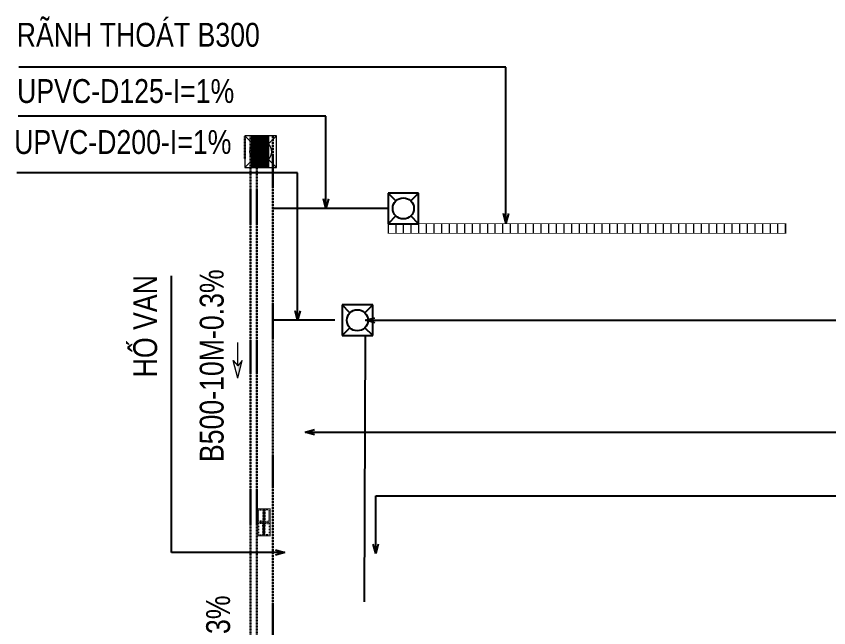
# Model space of a CAD drawing. Header units: millimetres. Extents: x -294625 to 2136527, y -251383 to 128331.
# Drawn here: x 2074223 to 2099748, y -27498 to -8288 of the extents above; entities that cross this region are included whole.
import ezdxf
from ezdxf.lldxf.tags import DXFTag

# ---------------------------------------------------------------- set-up
doc = ezdxf.new("R2010")
doc.units = ezdxf.units.MM
for name, pattern in [('CONTINOUS', [0]), ('DIVIDEX2', [2.5, 1, -0.5, 0, -0.5, 0, -0.5]), ('DIVIDEX22', [1.25, 0.625, -0.25, 0, -0.125, 0, -0.25]), ('XREF MB TANG 1$0$HIDDEN', [9.525, 6.35, -3.175])]:
    doc.linetypes.add(name, pattern=pattern)
for name, color, linetype, lineweight in [('00-N-7-THIET BI', 7, 'CONTINOUS', 20), ('00-N-GHI CHU', 7, 'Continuous', 9), ('00-N-TEXT', 7, 'CONTINOUS', 9), ('1.Tuong', 251, 'Continuous', 35), ('N1.6-NM', 3, 'DIVIDEX22', 30), ('N3-NOTE', 11, 'Continuous', 13), ('N4-OTHER1', 143, 'CONTINOUS', 15)]:
    doc.layers.add(name, color=color, linetype=linetype, lineweight=lineweight)
for name, color, linetype in [('1TM', 5, 'DIVIDEX2'), ('N-4CAP LANH', 4, 'Continuous'), ('ống thoát mưa', 5, 'TM')]:
    doc.layers.add(name, color=color, linetype=linetype)
doc.styles.add('P-ARIAL', font='arial.ttf', dxfattribs={"height": 3})
doc.styles.add('P-VNTIMEH', font='vntimeh.shx', dxfattribs={"width": 0.75, "height": 300})
doc.styles.get("Standard").update_dxf_attribs({"font": 'arialbd.ttf'})
tags = doc.linetypes.add('TM', pattern='A,795.088449,-59.671033,["TM",Standard,S=298.800421,R=0,X=0,Y=-149.400211],-682.892341,795.088449', length=2332.740272).pattern_tags.tags
tags[6] = DXFTag(74, 10)
doc.dimstyles.new('N-NOTE', dxfattribs={"dimtxt": 200, "dimasz": 30, "dimexe": 50, "dimexo": 50, "dimgap": 100, "dimtad": 1, "dimdec": 0, "dimdsep": 46, "dimtxsty": 'P-VNTIMEH', "dimblk": 'OPEN30', "dimcen": 0, "dimse1": 1, "dimse2": 1, "dimclrd": 256, "dimclre": 7, "dimclrt": 256, "dimadec": 0, "dimazin": 0, "dimtfac": 1, "dimtdec": 0, "dimtix": 1, "dimtmove": 2, "dimatfit": 3, "dimldrblk": 'OPEN30', "dimfxl": 1, "dimtolj": 1, "dimtzin": 0, "dimarcsym": 0})

# ---------------------------------------------------------------- blocks, each defined once
blk = doc.blocks.new('A$C33295B18')
blk.add_line((1720, 407), (0, 407))
for points in [[(48, 759), (48, 455), (812, 455), (812, 759)], [(1672, 759), (1672, 455), (908, 455), (908, 759)], [(48, 55), (48, 359), (812, 359), (812, 55)], [(1672, 55), (1672, 359), (908, 359), (908, 55)]]:
    blk.add_lwpolyline(points, close=True)
at = {"layer": '1.Tuong', "color": 2, "const_width": 40}
for points in [[(1720, 807), (0, 807), (0, 7), (1720, 7), (1720, 807)], [(860, 7), (860, 807)], [(1720, 407), (0, 407)]]:
    blk.add_lwpolyline(points, dxfattribs=at)
blk = doc.blocks.new('XREF MB TANG 1$0$A$C3E3424CB')
at = {"color": 4, "linetype": 'Continuous'}
for p, q in [((-1855, -141), (-55, -141)), ((-1855, -461), (-1855, -141)), ((-55, -461), (-55, -141)), ((-1855, -621), (-1855, -941)), ((-1855, -941), (-55, -941)), ((-55, -621), (-55, -941))]:
    blk.add_line(p, q, dxfattribs=at)
at = {"color": 144, "linetype": 'Continuous'}
for p, q in [((-1840, -201), (-1840, -456)), ((-1820, -181), (-1780, -181)), ((-1800, -496), (-1780, -496)), ((-1760, -201), (-1760, -476)), ((-1720, -201), (-1720, -481)), ((-1700, -181), (-1660, -181)), ((-1700, -501), (-1660, -501)), ((-1640, -201), (-1640, -481)), ((-1600, -201), (-1600, -481)), ((-1580, -181), (-1540, -181)), ((-1580, -501), (-1540, -501)), ((-1520, -201), (-1520, -481)), ((-1480, -201), (-1480, -481)), ((-1460, -181), (-1420, -181)), ((-1460, -501), (-1420, -501)), ((-1400, -201), (-1400, -481)), ((-1360, -201), (-1360, -481)), ((-1340, -181), (-1300, -181)), ((-1340, -501), (-1300, -501)), ((-1280, -201), (-1280, -481)), ((-1240, -201), (-1240, -481)), ((-1220, -181), (-1180, -181)), ((-1220, -501), (-1180, -501)), ((-1160, -201), (-1160, -481)), ((-1120, -201), (-1120, -481)), ((-1100, -181), (-1060, -181)), ((-1100, -501), (-1060, -501)), ((-1040, -201), (-1040, -481)), ((-1000, -201), (-1000, -481)), ((-980, -181), (-940, -181)), ((-980, -501), (-940, -501)), ((-920, -201), (-920, -481)), ((-880, -201), (-880, -481)), ((-860, -181), (-820, -181)), ((-860, -501), (-820, -501)), ((-800, -201), (-800, -481)), ((-760, -201), (-760, -481)), ((-740, -181), (-700, -181)), ((-740, -501), (-700, -501)), ((-680, -201), (-680, -481)), ((-640, -201), (-640, -481)), ((-620, -181), (-580, -181)), ((-620, -501), (-580, -501)), ((-560, -201), (-560, -481)), ((-520, -201), (-520, -481)), ((-500, -181), (-460, -181)), ((-500, -501), (-460, -501)), ((-440, -201), (-440, -481)), ((-400, -201), (-400, -481)), ((-380, -181), (-340, -181)), ((-380, -501), (-340, -501)), ((-320, -201), (-320, -481)), ((-280, -201), (-280, -481)), ((-260, -181), (-220, -181)), ((-260, -501), (-220, -501)), ((-200, -201), (-200, -481)), ((-160, -201), (-160, -476)), ((-100, -181), (-140, -181)), ((-120, -496), (-140, -496)), ((-80, -201), (-80, -456)), ((-1840, -881), (-1840, -626)), ((-1820, -901), (-1780, -901)), ((-1800, -586), (-1780, -586)), ((-1760, -881), (-1760, -606)), ((-1720, -881), (-1720, -601)), ((-1700, -581), (-1660, -581)), ((-1700, -901), (-1660, -901)), ((-1640, -881), (-1640, -601)), ((-1600, -881), (-1600, -601)), ((-1580, -581), (-1540, -581)), ((-1580, -901), (-1540, -901)), ((-1520, -881), (-1520, -601)), ((-1480, -881), (-1480, -601)), ((-1460, -581), (-1420, -581)), ((-1460, -901), (-1420, -901)), ((-1400, -881), (-1400, -601)), ((-1360, -881), (-1360, -601)), ((-1340, -581), (-1300, -581)), ((-1340, -901), (-1300, -901)), ((-1280, -881), (-1280, -601)), ((-1240, -881), (-1240, -601)), ((-1220, -581), (-1180, -581)), ((-1220, -901), (-1180, -901)), ((-1160, -881), (-1160, -601)), ((-1120, -881), (-1120, -601)), ((-1100, -581), (-1060, -581)), ((-1100, -901), (-1060, -901)), ((-1040, -881), (-1040, -601)), ((-1000, -881), (-1000, -601)), ((-980, -581), (-940, -581)), ((-980, -901), (-940, -901)), ((-920, -881), (-920, -601)), ((-880, -881), (-880, -601)), ((-860, -581), (-820, -581)), ((-860, -901), (-820, -901)), ((-800, -881), (-800, -601)), ((-760, -881), (-760, -601)), ((-740, -581), (-700, -581)), ((-740, -901), (-700, -901)), ((-680, -881), (-680, -601)), ((-640, -881), (-640, -601)), ((-620, -581), (-580, -581)), ((-620, -901), (-580, -901)), ((-560, -881), (-560, -601)), ((-520, -881), (-520, -601)), ((-500, -581), (-460, -581)), ((-500, -901), (-460, -901)), ((-440, -881), (-440, -601)), ((-400, -881), (-400, -601)), ((-380, -581), (-340, -581)), ((-380, -901), (-340, -901)), ((-320, -881), (-320, -601)), ((-280, -881), (-280, -601)), ((-260, -581), (-220, -581)), ((-260, -901), (-220, -901)), ((-200, -881), (-200, -601)), ((-160, -881), (-160, -606)), ((-120, -586), (-140, -586)), ((-100, -901), (-140, -901)), ((-80, -881), (-80, -626))]:
    blk.add_line(p, q, dxfattribs=at)
for points in [[(40, -1030), (40, -30), (-1960, -30), (-1960, -1030)], [(-40, -950), (-40, -110), (-1880, -110), (-1880, -950)]]:
    blk.add_lwpolyline(points, close=True)
at = {"color": 4, "ltscale": 0.4}
for centre in [(-1917, -120), (-1869, -71), (-40, -71), (9, -120), (-1917, -952), (-1869, -1001), (-40, -1001), (9, -952)]:
    blk.add_circle(centre, 15, dxfattribs=at)
at = {"color": 4, "linetype": 'Continuous'}
for centre, radius, start, end in [((-1775, -461), 80, 180, 237.3631), ((-135, -461), 80, 302.6369, 0), ((-1775, -621), 80, 122.6369, 180), ((-1826, -541), 15, 302.6369, 57.3631), ((-84, -541), 15, 122.6369, 237.3631), ((-135, -621), 80, 0, 57.3631)]:
    blk.add_arc(centre, radius, start, end, dxfattribs=at)
at = {"color": 144, "linetype": 'Continuous'}
for centre, radius, start, end in [((-1820, -201), 20, 90, 180), ((-1800, -456), 40, 180, 270), ((-1780, -201), 20, 0, 90), ((-1780, -476), 20, 270, 0), ((-1700, -201), 20, 90, 180), ((-1700, -481), 20, 180, 270), ((-1660, -201), 20, 0, 90), ((-1660, -481), 20, 270, 0), ((-1580, -201), 20, 90, 180), ((-1580, -481), 20, 180, 270), ((-1540, -201), 20, 0, 90), ((-1540, -481), 20, 270, 0), ((-1460, -201), 20, 90, 180), ((-1460, -481), 20, 180, 270), ((-1420, -201), 20, 0, 90), ((-1420, -481), 20, 270, 0), ((-1340, -201), 20, 90, 180), ((-1340, -481), 20, 180, 270), ((-1300, -201), 20, 0, 90), ((-1300, -481), 20, 270, 0), ((-1220, -201), 20, 90, 180), ((-1220, -481), 20, 180, 270), ((-1180, -201), 20, 0, 90), ((-1180, -481), 20, 270, 0), ((-1100, -201), 20, 90, 180), ((-1100, -481), 20, 180, 270), ((-1060, -201), 20, 0, 90), ((-1060, -481), 20, 270, 0), ((-980, -201), 20, 90, 180), ((-980, -481), 20, 180, 270), ((-940, -201), 20, 0, 90), ((-940, -481), 20, 270, 0), ((-860, -201), 20, 90, 180), ((-860, -481), 20, 180, 270), ((-820, -201), 20, 0, 90), ((-820, -481), 20, 270, 0), ((-740, -201), 20, 90, 180), ((-740, -481), 20, 180, 270), ((-700, -201), 20, 0, 90), ((-700, -481), 20, 270, 0), ((-620, -201), 20, 90, 180), ((-620, -481), 20, 180, 270), ((-580, -201), 20, 0, 90), ((-580, -481), 20, 270, 0), ((-500, -201), 20, 90, 180), ((-500, -481), 20, 180, 270), ((-460, -201), 20, 0, 90), ((-460, -481), 20, 270, 0), ((-380, -201), 20, 90, 180), ((-380, -481), 20, 180, 270), ((-340, -201), 20, 0, 90), ((-340, -481), 20, 270, 0), ((-260, -201), 20, 90, 180), ((-260, -481), 20, 180, 270), ((-220, -201), 20, 0, 90), ((-220, -481), 20, 270, 0), ((-140, -201), 20, 90, 180), ((-140, -476), 20, 180, 270), ((-120, -456), 40, 270, 0), ((-100, -201), 20, 0, 90), ((-1800, -626), 40, 90, 180), ((-1820, -881), 20, 180, 270), ((-1780, -606), 20, 0, 90), ((-1780, -881), 20, 270, 0), ((-1700, -601), 20, 90, 180), ((-1700, -881), 20, 180, 270), ((-1660, -601), 20, 0, 90), ((-1660, -881), 20, 270, 0), ((-1580, -601), 20, 90, 180), ((-1580, -881), 20, 180, 270), ((-1540, -601), 20, 0, 90), ((-1540, -881), 20, 270, 0), ((-1460, -601), 20, 90, 180), ((-1460, -881), 20, 180, 270), ((-1420, -601), 20, 0, 90), ((-1420, -881), 20, 270, 0), ((-1340, -601), 20, 90, 180), ((-1340, -881), 20, 180, 270), ((-1300, -601), 20, 0, 90), ((-1300, -881), 20, 270, 0), ((-1220, -601), 20, 90, 180), ((-1220, -881), 20, 180, 270), ((-1180, -601), 20, 0, 90), ((-1180, -881), 20, 270, 0), ((-1100, -601), 20, 90, 180), ((-1100, -881), 20, 180, 270), ((-1060, -601), 20, 0, 90), ((-1060, -881), 20, 270, 0), ((-980, -601), 20, 90, 180), ((-980, -881), 20, 180, 270), ((-940, -601), 20, 0, 90), ((-940, -881), 20, 270, 0), ((-860, -601), 20, 90, 180), ((-860, -881), 20, 180, 270), ((-820, -601), 20, 0, 90), ((-820, -881), 20, 270, 0), ((-740, -601), 20, 90, 180), ((-740, -881), 20, 180, 270), ((-700, -601), 20, 0, 90), ((-700, -881), 20, 270, 0), ((-620, -601), 20, 90, 180), ((-620, -881), 20, 180, 270), ((-580, -601), 20, 0, 90), ((-580, -881), 20, 270, 0), ((-500, -601), 20, 90, 180), ((-500, -881), 20, 180, 270), ((-460, -601), 20, 0, 90), ((-460, -881), 20, 270, 0), ((-380, -601), 20, 90, 180), ((-380, -881), 20, 180, 270), ((-340, -601), 20, 0, 90), ((-340, -881), 20, 270, 0), ((-260, -601), 20, 90, 180), ((-260, -881), 20, 180, 270), ((-220, -601), 20, 0, 90), ((-220, -881), 20, 270, 0), ((-140, -606), 20, 90, 180), ((-140, -881), 20, 180, 270), ((-120, -626), 40, 0, 90), ((-100, -881), 20, 270, 0)]:
    blk.add_arc(centre, radius, start, end, dxfattribs=at)
blk = doc.blocks.new('ga3')
for p, q in [((-500, 500), (-245, 245)), ((-500, -500), (-500, 500)), ((-500, 500), (500, 500)), ((245, 245), (500, 500)), ((500, 500), (500, -500)), ((-500, -500), (-245, -245)), ((245, -245), (500, -500)), ((500, -500), (-500, -500))]:
    blk.add_line(p, q)
blk.add_circle((0, 0), 346)
at = {"layer": 'N-4CAP LANH', "linetype": 'XREF MB TANG 1$0$HIDDEN', "ltscale": 30, "xscale": 0.5, "yscale": 0.5, "zscale": 0.5, "rotation": 180}
blk.add_blockref('XREF MB TANG 1$0$A$C3E3424CB', (-480, -251), dxfattribs=at)
blk = doc.blocks.new('THOAT NUOC MAT')
at = {"layer": 'N1.6-NM'}
for p, q in [((1395849, -12766), (1395849, -12066)), ((1396020, -54061), (1396021, -12046)), ((1396220, -54061), (1396221, -12046)), ((1396721, -84836), (1396721, -12046))]:
    blk.add_line(p, q, dxfattribs=at)
at = {"layer": '00-N-7-THIET BI', "xscale": -0.9995002498180809, "yscale": 0.9995002498768192, "zscale": 0.9995002498750627, "rotation": 89.84612250221808}
blk.add_blockref('ga3', (1396343, -12543), dxfattribs=at)
at = {"layer": '1TM', "xscale": 0.5, "yscale": 0.5, "zscale": 0.5, "rotation": 270}
blk.add_blockref('A$C33295B18', (1396242, -23758), dxfattribs=at)
blk = doc.blocks.new('A$C2639329B')
at = {"layer": '00-N-GHI CHU', "color": 232}
for p, q in [((504, 0), (-1020, 0)), ((1288, 0), (146, 294)), ((146, 294), (504, 0)), ((1288, 0), (146, -294)), ((146, -294), (504, 0))]:
    blk.add_line(p, q, dxfattribs=at)
blk.add_solid([(504, 0), (1288, 0), (146, 294)], dxfattribs=at)
blk = doc.blocks.new('_Open30')
at = {"color": 0, "linetype": 'ByBlock', "lineweight": -2}
for p, q in [((-1, 0.268), (0, 0)), ((0, 0), (-1, -0.268)), ((0, 0), (-1, 0))]:
    blk.add_line(p, q, dxfattribs=at)
blk = doc.blocks.new('*U69')
at = {"layer": 'N4-OTHER1'}
blk.add_line((0, 150), (0, -150), dxfattribs=at)
blk = doc.blocks.new('*U70')
at = {"layer": 'N4-OTHER1', "color": 0, "linetype": 'ByBlock', "lineweight": -2, "transparency": 16777216}
for p in [(0, 0), (240, 0), (480, 0), (720, 0), (960, 0), (1200, 0), (1440, 0), (1680, 0), (1920, 0), (2160, 0), (2400, 0), (2640, 0), (2880, 0), (3120, 0), (3360, 0), (3600, 0), (3840, 0), (4080, 0), (4320, 0), (4560, 0), (4800, 0), (5040, 0), (5280, 0), (5520, 0), (5760, 0), (6000, 0), (6240, 0), (6480, 0), (6720, 0), (6960, 0), (7200, 0), (7440, 0), (7680, 0), (7920, 0), (8160, 0), (8400, 0), (8640, 0), (8880, 0), (9120, 0), (9360, 0), (9600, 0), (9840, 0), (10080, 0), (10320, 0), (10560, 0), (10800, 0), (11040, 0), (11280, 0), (11520, 0), (11760, 0), (12000, 0), (12240, 0), (12480, 0)]:
    blk.add_blockref('*U69', p, dxfattribs=at)

msp = doc.modelspace()

# ---------------------------------------------------------------- linework, layer by layer
for p, q in [((2086862.5, -13845), (2085903, -13845)), ((2085903, -13845), (2085903, -14804.6)), ((2086147.8, -14089.9), (2085903, -13845)), ((2086862.5, -13845), (2086617.6, -14089.9)), ((2086862.5, -14804.6), (2086862.5, -13845)), ((2086147.8, -14559.7), (2085903, -14804.6)), ((2085903, -14804.6), (2086862.5, -14804.6)), ((2086862.5, -14804.6), (2086617.6, -14559.7)), ((2085421.3, -17358.6), (2084461.8, -17358.6)), ((2084461.8, -17358.6), (2084461.8, -18318.1)), ((2084706.7, -17603.4), (2084461.8, -17358.6)), ((2085421.3, -17358.6), (2085176.4, -17603.4)), ((2085421.3, -18318.1), (2085421.3, -17358.6)), ((2084706.7, -18073.2), (2084461.8, -18318.1)), ((2085421.3, -18318.1), (2085176.4, -18073.2)), ((2084461.8, -18318.1), (2085421.3, -18318.1))]:
    msp.add_line(p, q)
for centre in [(2086382.7, -14324.8), (2084941.5, -17838.3)]:
    msp.add_circle(centre, 332.2)
at = {"layer": 'N1.6-NM', "linetype": 'CONTINOUS', "const_width": 20}
msp.add_lwpolyline([(2085903, -15104.6), (2098403, -15104.6), (2098403, -14804.6), (2085903, -14804.6)], close=True, dxfattribs=at)
at = {"layer": 'ống thoát mưa', "ltscale": 0.6}
for p, q in [((2084231.8, -17838.3), (2082279.4, -17838.3)), ((2085163.2, -26685.3), (2085191.3, -18318.1))]:
    msp.add_line(p, q, dxfattribs=at)
at = {"layer": 'ống thoát mưa'}
msp.add_lwpolyline([(2085903, -14324.8), (2082279.4, -14324.8)], dxfattribs=at)

# ---------------------------------------------------------------- block references
at = {"layer": '00-N-GHI CHU', "xscale": 0.4810207792315849, "yscale": 0.4810207792315849, "zscale": 0.4810207792315849, "rotation": 270}
msp.add_blockref('A$C2639329B', (2081179.3, -19032.7), dxfattribs=at)
at = {"layer": 'N3-NOTE'}
msp.add_blockref('THOAT NUOC MAT', (685558.4, 0), dxfattribs=at)
at = {"layer": 'N4-OTHER1'}
msp.add_blockref('*U70', (2085903, -14954.6), dxfattribs=at)

# ---------------------------------------------------------------- texts
at = {"layer": '00-N-TEXT', "color": 2, "char_height": 750, "attachment_point": 3, "line_spacing_factor": 0.8, "style": 'P-ARIAL'}
for s, width, insert in [('{\\W0.8;RÃNH THOÁT B300}', 7953.114, (2081875.4, -8494.6)), ('{\\W0.8;UPVC-D125-I=1%}', 18303.5, (2081072.4, -10262.2)), ('{\\W0.8;UPVC-D200-I=1%}', 18303.5, (2080982.2, -11864.3))]:
    msp.add_mtext_dynamic_manual_height_columns(s, width=width, gutter_width=5, heights=[0], dxfattribs=dict(at, insert=insert))
at = {"layer": '00-N-TEXT', "color": 2, "char_height": 750, "attachment_point": 3, "rotation": 90, "line_spacing_factor": 0.8, "style": 'P-ARIAL'}
for s, insert in [('{\\fArial|b0|i0|c0|p34;\\W0.8;B500-10M-0.3%}', (2079987.9, -16238.2)), ('{\\fArial|b0|i0|c0|p34;\\W0.8;HỐ VAN}', (2077898.1, -16418.8)), ('{\\fArial|b0|i0|c0|p34;\\W0.8;B500-10M-0.3%}', (2080189.3, -26483.7))]:
    msp.add_mtext_dynamic_manual_height_columns(s, width=18303.5, gutter_width=5, heights=[0], dxfattribs=dict(at, insert=insert))

# ---------------------------------------------------------------- leaders
at = {"layer": 'N3-NOTE'}
for points in [[(2089608.5, -14786.2), (2089608.5, -9890.1), (2074305.9, -9890.1)], [(2083953, -14324.8), (2083953, -11428.2), (2074278.1, -11428.2)], [(2083063.2, -17838.3), (2083063.2, -13206.6), (2074241.6, -13206.6)], [(2082662.9, -25134.7), (2079098.5, -25134.7), (2079098.5, -16438.7)], [(2085191.3, -17838.3), (2118270.2, -17838.3)], [(2083296.7, -21352.9), (2118315.7, -21352.9)], [(2085516.8, -25170.4), (2085516.8, -23353.1), (2118277, -23353.1)]]:
    msp.add_leader(points, dimstyle='N-NOTE', override={"dimasz": 300, "dimgap": 100, "dimtad": 0}, dxfattribs=at)

doc.saveas('drawing.dxf')
